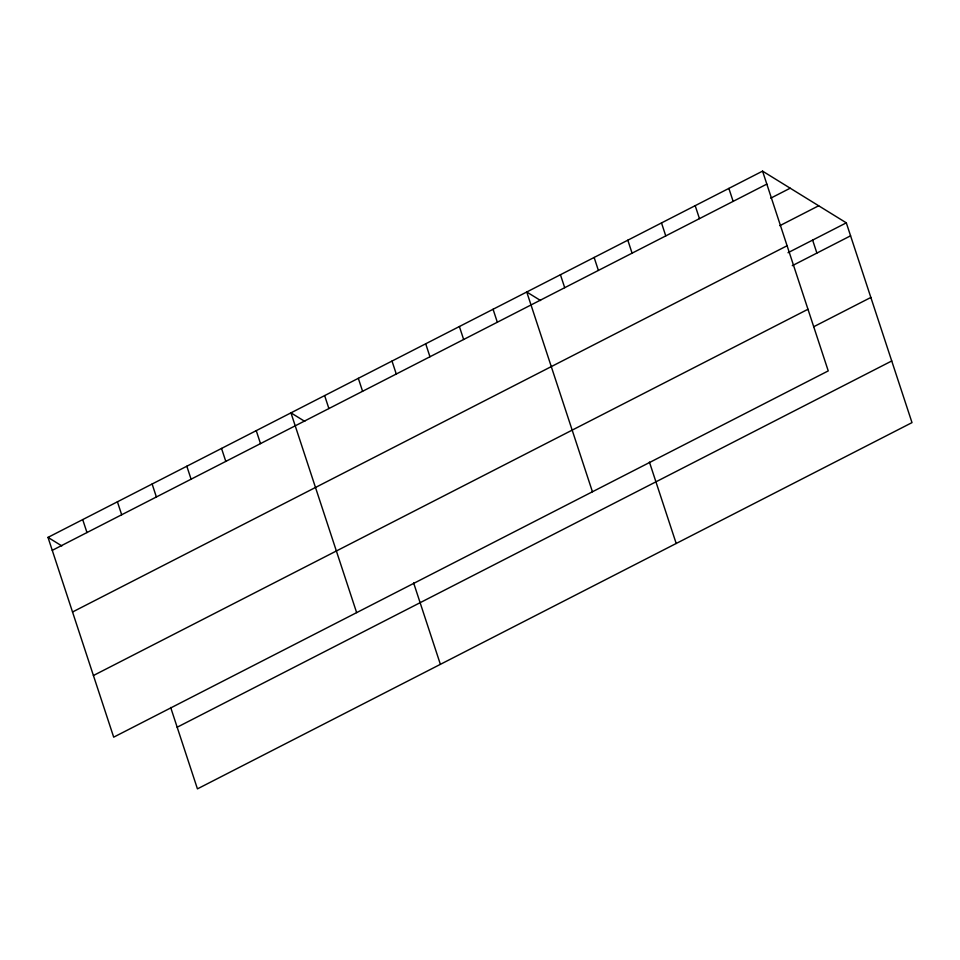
<?xml version="1.0" encoding="UTF-8"?>
<svg xmlns="http://www.w3.org/2000/svg" width="960" height="960" viewBox="0 0 960 960"><rect width="100%" height="100%" fill="white"/><g stroke="black" fill="none" stroke-linecap="round" stroke-linejoin="round"><path stroke-width="1.44" d="M762.564 171.132L828.24 370.908L113.688 737.16L48 537.384L762.564 171.132L846.312 222.84L912 422.616L197.436 788.868L170.676 707.46M52.26 550.344L766.824 184.104M770.76 198.156L790.2 188.196M779.808 225.696L818.676 205.776M72.528 612L787.092 245.748M788.016 252.72L846.312 222.84M792.276 265.692L850.584 235.812M93.42 675.516L807.972 309.264M813.84 326.676L870.852 297.456M177.168 727.224L891.732 360.972M540.576 300.528L526.752 291.996L592.44 491.772M304.764 421.38L290.952 412.848L356.64 612.636M48 537.384L61.824 545.916M812.628 240.108L816.888 253.08M728.868 188.4L733.14 201.36M695.184 205.656L699.456 218.628M661.5 222.924L665.76 235.896M627.816 240.192L632.076 253.164M594.132 257.46L598.392 270.432M649.428 462.072L676.2 543.48M560.436 274.728L564.708 287.7M493.068 309.252L497.328 322.224M459.384 326.52L463.644 339.492M425.7 343.788L429.96 356.76M392.004 361.056L396.276 374.028M358.32 378.324L362.592 391.296M413.628 582.936L440.388 664.344M324.636 395.592L328.896 408.552M256.248 430.644L260.508 443.616M221.532 448.428L225.804 461.4M186.828 466.224L191.088 479.196M152.124 484.008L156.384 496.98M117.42 501.804L121.68 514.764M82.704 519.588L86.976 532.56"/></g></svg>
